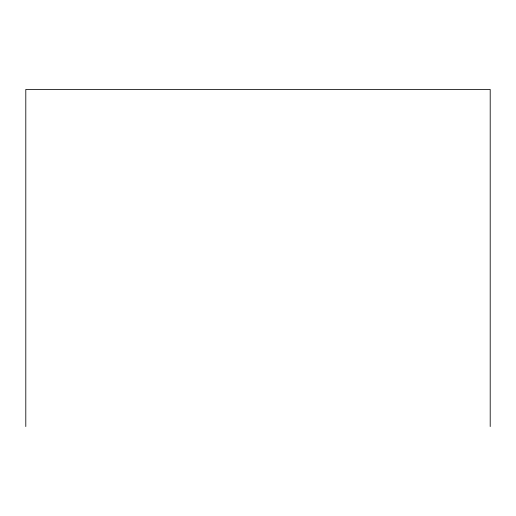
<?xml version="1.0" encoding="UTF-8"?>
<svg xmlns="http://www.w3.org/2000/svg" width="516" height="516" viewBox="0 0 516 516"><rect width="100%" height="100%" fill="white"/><g stroke="black" fill="none" stroke-linecap="round" stroke-linejoin="round"><path stroke-width="0.77" d="M490.2 426.558L490.2 89.442L25.8 89.442L25.8 426.558"/></g></svg>
